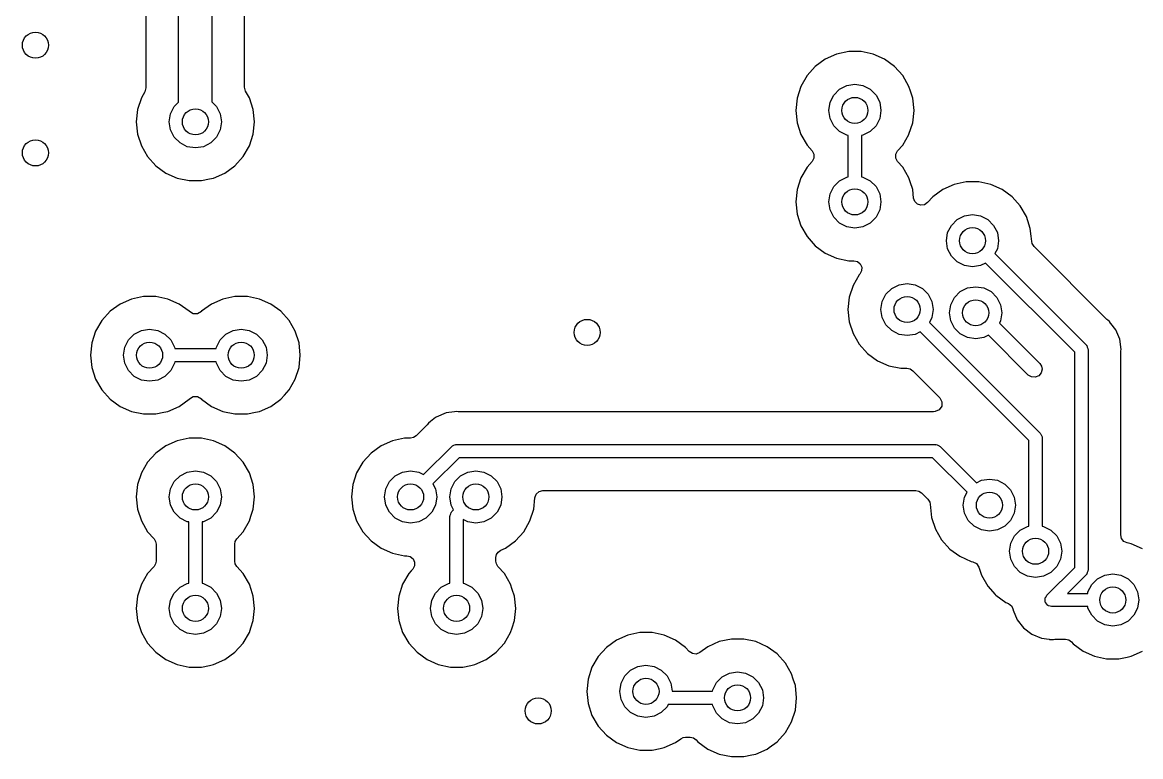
# Model space of a CAD drawing. Extents: x 5.05 to 8.3, y -4.1 to -1.1.
# Drawn here: x 6.321 to 6.995, y -3.065 to -2.622 of the extents above; entities that cross this region are included whole.
import ezdxf

# ---------------------------------------------------------------- set-up
doc = ezdxf.new("R2010")
doc.units = 0
doc.header["$MEASUREMENT"] = 0
doc.layers.add('BLACK', color=7, linetype='CONTINUOUS')

msp = doc.modelspace()

# ---------------------------------------------------------------- linework, layer by layer
at = {"layer": 'BLACK', "linetype": 'CONTINUOUS'}
for p, q in [((6.41506, -2.67021), (6.41506, -2.53662)), ((6.43506, -2.53662), (6.43506, -2.66993)), ((6.39535, -2.54539), (6.39535, -2.66154)), ((6.45476, -2.66106), (6.45476, -2.54539)), ((6.81182, -2.64125), (6.80501, -2.64428)), ((6.81911, -2.6397), (6.81182, -2.64125)), ((6.82656, -2.6397), (6.81911, -2.6397)), ((6.81911, -2.6397), (6.81911, -2.6397)), ((6.83385, -2.64125), (6.82656, -2.6397)), ((6.82656, -2.6397), (6.82656, -2.6397)), ((6.84066, -2.64428), (6.83385, -2.64125)), ((6.79898, -2.64866), (6.79399, -2.6542)), ((6.80501, -2.64428), (6.79898, -2.64866)), ((6.84669, -2.64866), (6.84066, -2.64428)), ((6.85167, -2.6542), (6.84669, -2.64866)), ((6.79399, -2.6542), (6.79027, -2.66065)), ((6.8554, -2.66065), (6.85167, -2.6542)), ((6.39535, -2.66154), (6.3947, -2.66398)), ((6.45542, -2.66351), (6.45476, -2.66106)), ((6.79027, -2.66065), (6.78797, -2.66774)), ((6.81009, -2.6659), (6.81358, -2.66241)), ((6.81358, -2.66241), (6.81797, -2.66018)), ((6.81797, -2.66018), (6.82283, -2.65941)), ((6.82283, -2.65941), (6.8277, -2.66018)), ((6.8277, -2.66018), (6.83209, -2.66241)), ((6.83209, -2.66241), (6.83558, -2.6659)), ((6.85633, -2.66351), (6.8554, -2.66065)), ((6.39263, -2.66757), (6.39033, -2.67466)), ((6.3947, -2.66398), (6.39263, -2.66757)), ((6.43506, -2.66993), (6.43794, -2.67281)), ((6.45776, -2.66757), (6.45542, -2.66351)), ((6.46007, -2.67466), (6.45776, -2.66757)), ((6.45776, -2.66757), (6.45776, -2.66757)), ((6.78797, -2.66774), (6.78719, -2.67515)), ((6.80786, -2.67029), (6.81009, -2.6659)), ((6.83558, -2.6659), (6.83781, -2.67029)), ((6.8577, -2.66774), (6.85633, -2.66351)), ((6.85848, -2.67515), (6.8577, -2.66774)), ((6.39033, -2.67466), (6.38955, -2.68207)), ((6.41022, -2.6772), (6.41246, -2.67281)), ((6.41246, -2.67281), (6.41506, -2.67021)), ((6.43794, -2.67281), (6.44017, -2.6772)), ((6.46084, -2.68207), (6.46007, -2.67466)), ((6.78719, -2.67515), (6.78797, -2.68257)), ((6.80709, -2.67515), (6.80786, -2.67029)), ((6.80786, -2.68002), (6.80709, -2.67515)), ((6.83781, -2.67029), (6.83858, -2.67515)), ((6.83858, -2.67515), (6.83781, -2.68002)), ((6.8577, -2.68257), (6.85848, -2.67515)), ((6.38955, -2.68207), (6.39033, -2.68948)), ((6.40945, -2.68207), (6.41022, -2.6772)), ((6.41022, -2.68693), (6.40945, -2.68207)), ((6.44017, -2.6772), (6.44094, -2.68207)), ((6.44094, -2.68207), (6.44017, -2.68693)), ((6.46007, -2.68948), (6.46084, -2.68207)), ((6.78797, -2.68257), (6.79027, -2.68965)), ((6.81009, -2.68441), (6.80786, -2.68002)), ((6.83781, -2.68002), (6.83558, -2.68441)), ((6.85546, -2.68948), (6.8577, -2.68257)), ((6.39033, -2.68948), (6.39263, -2.69657)), ((6.41246, -2.69132), (6.41022, -2.68693)), ((6.44017, -2.68693), (6.43794, -2.69132)), ((6.45776, -2.69657), (6.46007, -2.68948)), ((6.79027, -2.68965), (6.79399, -2.69611)), ((6.81358, -2.68789), (6.81009, -2.68441)), ((6.81797, -2.69013), (6.81358, -2.68789)), ((6.81883, -2.69027), (6.81797, -2.69013)), ((6.81883, -2.71524), (6.81883, -2.69027)), ((6.8277, -2.69013), (6.82683, -2.69027)), ((6.82683, -2.69027), (6.82683, -2.71524)), ((6.83209, -2.68789), (6.8277, -2.69013)), ((6.83558, -2.68441), (6.83209, -2.68789)), ((6.85167, -2.69611), (6.8554, -2.68965)), ((6.8554, -2.68965), (6.85546, -2.68948)), ((6.39263, -2.69657), (6.39636, -2.70302)), ((6.41594, -2.69481), (6.41246, -2.69132)), ((6.42033, -2.69704), (6.41594, -2.69481)), ((6.4252, -2.69781), (6.42033, -2.69704)), ((6.43006, -2.69704), (6.4252, -2.69781)), ((6.43445, -2.69481), (6.43006, -2.69704)), ((6.43794, -2.69132), (6.43445, -2.69481)), ((6.45404, -2.70302), (6.45776, -2.69657)), ((6.79399, -2.69611), (6.79704, -2.69949)), ((6.84863, -2.69949), (6.85167, -2.69611)), ((6.39636, -2.70302), (6.40134, -2.70856)), ((6.44905, -2.70856), (6.45404, -2.70302)), ((6.79704, -2.69949), (6.79815, -2.70157)), ((6.79815, -2.70157), (6.79815, -2.70394)), ((6.84752, -2.70157), (6.84863, -2.69949)), ((6.84752, -2.70394), (6.84752, -2.70157)), ((6.40134, -2.70856), (6.40737, -2.71294)), ((6.44302, -2.71294), (6.44905, -2.70856)), ((6.79399, -2.7094), (6.79027, -2.71586)), ((6.79704, -2.70602), (6.79399, -2.7094)), ((6.79815, -2.70394), (6.79704, -2.70602)), ((6.84863, -2.70602), (6.84752, -2.70394)), ((6.85167, -2.7094), (6.84863, -2.70602)), ((6.8554, -2.71586), (6.85167, -2.7094)), ((6.40737, -2.71294), (6.41418, -2.71597)), ((6.41418, -2.71597), (6.42147, -2.71752)), ((6.42892, -2.71752), (6.43378, -2.71649)), ((6.43378, -2.71649), (6.43621, -2.71597)), ((6.43621, -2.71597), (6.44302, -2.71294)), ((6.79027, -2.71586), (6.78797, -2.72295)), ((6.81358, -2.71762), (6.81797, -2.71538)), ((6.81797, -2.71538), (6.81883, -2.71524)), ((6.82683, -2.71524), (6.8277, -2.71538)), ((6.8277, -2.71538), (6.83209, -2.71762)), ((6.85619, -2.71829), (6.8554, -2.71586)), ((6.42147, -2.71752), (6.42147, -2.71752)), ((6.42147, -2.71752), (6.42892, -2.71752)), ((6.42892, -2.71752), (6.42892, -2.71752)), ((6.78797, -2.72295), (6.78719, -2.73036)), ((6.80786, -2.72549), (6.81009, -2.7211)), ((6.81009, -2.7211), (6.81358, -2.71762)), ((6.83209, -2.71762), (6.83558, -2.7211)), ((6.83558, -2.7211), (6.83781, -2.72549)), ((6.8577, -2.72295), (6.85619, -2.71829)), ((6.85824, -2.72802), (6.8577, -2.72295)), ((6.87593, -2.72287), (6.8699, -2.72725)), ((6.88273, -2.71984), (6.87593, -2.72287)), ((6.89002, -2.71829), (6.88273, -2.71984)), ((6.89748, -2.71829), (6.89002, -2.71829)), ((6.89002, -2.71829), (6.89002, -2.71829)), ((6.90477, -2.71984), (6.89748, -2.71829)), ((6.89748, -2.71829), (6.89748, -2.71829)), ((6.91157, -2.72287), (6.90477, -2.71984)), ((6.9176, -2.72725), (6.91157, -2.72287)), ((6.78719, -2.73036), (6.78797, -2.73777)), ((6.80709, -2.73036), (6.80786, -2.72549)), ((6.80786, -2.73522), (6.80709, -2.73036)), ((6.83781, -2.72549), (6.83858, -2.73036)), ((6.83858, -2.73036), (6.83781, -2.73522)), ((6.85897, -2.73013), (6.85824, -2.72802)), ((6.86056, -2.73169), (6.85897, -2.73013)), ((6.8699, -2.72725), (6.86672, -2.73078)), ((6.92259, -2.73279), (6.9176, -2.72725)), ((6.81009, -2.73961), (6.80786, -2.73522)), ((6.83781, -2.73522), (6.83558, -2.73961)), ((6.86268, -2.73238), (6.86056, -2.73169)), ((6.86489, -2.73205), (6.86268, -2.73238)), ((6.86672, -2.73078), (6.86489, -2.73205)), ((6.92632, -2.73924), (6.92259, -2.73279)), ((6.78797, -2.73777), (6.79027, -2.74486)), ((6.81358, -2.7431), (6.81009, -2.73961)), ((6.81797, -2.74534), (6.81358, -2.7431)), ((6.83209, -2.7431), (6.8277, -2.74534)), ((6.83558, -2.73961), (6.83209, -2.7431)), ((6.88101, -2.74449), (6.88449, -2.741)), ((6.88449, -2.741), (6.88888, -2.73877)), ((6.88888, -2.73877), (6.89375, -2.73799)), ((6.89375, -2.73799), (6.89862, -2.73877)), ((6.89862, -2.73877), (6.90301, -2.741)), ((6.90301, -2.741), (6.90649, -2.74449)), ((6.92714, -2.74177), (6.92632, -2.73924)), ((6.92862, -2.74633), (6.92714, -2.74177)), ((6.79027, -2.74486), (6.79399, -2.75131)), ((6.82283, -2.74611), (6.81797, -2.74534)), ((6.8277, -2.74534), (6.82283, -2.74611)), ((6.878, -2.75374), (6.87877, -2.74888)), ((6.87877, -2.74888), (6.88101, -2.74449)), ((6.90649, -2.74449), (6.90873, -2.74888)), ((6.90873, -2.74888), (6.9095, -2.75374)), ((6.92911, -2.75104), (6.92862, -2.74633)), ((6.79399, -2.75131), (6.79898, -2.75685)), ((6.79898, -2.75685), (6.80501, -2.76123)), ((6.87877, -2.75861), (6.878, -2.75374)), ((6.9095, -2.75374), (6.90873, -2.75861)), ((6.92945, -2.75425), (6.92911, -2.75104)), ((6.92955, -2.75424), (6.92945, -2.75425)), ((6.92969, -2.75549), (6.92955, -2.75424)), ((6.93084, -2.75731), (6.92969, -2.75549)), ((6.97483, -2.8013), (6.93084, -2.75731)), ((6.80501, -2.76123), (6.81182, -2.76426)), ((6.81182, -2.76426), (6.81911, -2.76581)), ((6.88101, -2.763), (6.87877, -2.75861)), ((6.88449, -2.76648), (6.88101, -2.763)), ((6.90873, -2.75861), (6.90722, -2.76156)), ((6.90722, -2.76156), (6.96222, -2.81656)), ((6.81911, -2.76581), (6.82219, -2.76581)), ((6.82219, -2.76581), (6.82436, -2.76632)), ((6.82436, -2.76632), (6.82608, -2.76774)), ((6.82608, -2.76774), (6.82698, -2.76978)), ((6.82698, -2.76978), (6.82689, -2.77201)), ((6.88888, -2.76872), (6.88449, -2.76648)), ((6.89375, -2.76949), (6.88888, -2.76872)), ((6.89862, -2.76872), (6.89375, -2.76949)), ((6.90157, -2.76722), (6.89862, -2.76872)), ((6.9554, -2.82104), (6.90157, -2.76722)), ((6.82549, -2.77432), (6.82176, -2.78078)), ((6.82582, -2.77396), (6.82549, -2.77432)), ((6.82689, -2.77201), (6.82582, -2.77396)), ((6.82176, -2.78078), (6.81946, -2.78786)), ((6.84159, -2.78602), (6.84507, -2.78254)), ((6.84507, -2.78254), (6.84946, -2.7803)), ((6.84946, -2.7803), (6.85433, -2.77953)), ((6.85433, -2.77953), (6.8592, -2.7803)), ((6.8592, -2.7803), (6.86359, -2.78254)), ((6.86359, -2.78254), (6.86707, -2.78602)), ((6.88293, -2.78799), (6.88641, -2.7845)), ((6.88641, -2.7845), (6.8908, -2.78227)), ((6.8908, -2.78227), (6.89567, -2.7815)), ((6.89567, -2.7815), (6.90054, -2.78227)), ((6.90054, -2.78227), (6.90493, -2.7845)), ((6.90493, -2.7845), (6.90841, -2.78799)), ((6.38658, -2.78893), (6.37977, -2.79196)), ((6.39387, -2.78738), (6.38658, -2.78893)), ((6.40132, -2.78738), (6.39387, -2.78738)), ((6.39387, -2.78738), (6.39387, -2.78738)), ((6.40861, -2.78893), (6.40132, -2.78738)), ((6.40132, -2.78738), (6.40132, -2.78738)), ((6.41542, -2.79196), (6.40861, -2.78893)), ((6.44178, -2.78893), (6.43498, -2.79196)), ((6.44907, -2.78738), (6.44178, -2.78893)), ((6.45653, -2.78738), (6.44907, -2.78738)), ((6.44907, -2.78738), (6.44907, -2.78738)), ((6.46382, -2.78893), (6.45653, -2.78738)), ((6.45653, -2.78738), (6.45653, -2.78738)), ((6.47062, -2.79196), (6.46382, -2.78893)), ((6.81946, -2.78786), (6.81868, -2.79528)), ((6.83858, -2.79528), (6.83935, -2.79041)), ((6.83935, -2.79041), (6.84159, -2.78602)), ((6.86707, -2.78602), (6.86931, -2.79041)), ((6.86931, -2.79041), (6.87008, -2.79528)), ((6.88069, -2.79238), (6.88293, -2.78799)), ((6.90841, -2.78799), (6.91065, -2.79238)), ((6.37374, -2.79634), (6.36875, -2.80188)), ((6.37977, -2.79196), (6.37374, -2.79634)), ((6.42145, -2.79634), (6.41542, -2.79196)), ((6.42157, -2.79648), (6.42145, -2.79634)), ((6.42385, -2.7979), (6.42157, -2.79648)), ((6.42654, -2.7979), (6.42385, -2.7979)), ((6.42882, -2.79648), (6.42654, -2.7979)), ((6.42895, -2.79634), (6.42882, -2.79648)), ((6.43498, -2.79196), (6.42895, -2.79634)), ((6.47665, -2.79634), (6.47062, -2.79196)), ((6.48164, -2.80188), (6.47665, -2.79634)), ((6.81868, -2.79528), (6.81946, -2.80269)), ((6.83935, -2.80014), (6.83858, -2.79528)), ((6.87008, -2.79528), (6.86931, -2.80014)), ((6.87992, -2.79724), (6.88069, -2.79238)), ((6.88069, -2.80211), (6.87992, -2.79724)), ((6.91065, -2.79238), (6.91142, -2.79724)), ((6.91142, -2.79724), (6.91065, -2.80211)), ((6.36875, -2.80188), (6.36503, -2.80834)), ((6.48537, -2.80834), (6.48164, -2.80188)), ((6.81946, -2.80269), (6.82176, -2.80977)), ((6.84159, -2.80453), (6.83935, -2.80014)), ((6.84507, -2.80802), (6.84159, -2.80453)), ((6.86931, -2.80014), (6.8678, -2.80309)), ((6.8678, -2.80309), (6.9346, -2.86989)), ((6.88293, -2.8065), (6.88069, -2.80211)), ((6.91065, -2.80211), (6.90995, -2.80347)), ((6.90995, -2.80347), (6.93426, -2.82778)), ((6.97531, -2.80172), (6.97483, -2.8013)), ((6.9763, -2.80248), (6.97531, -2.80172)), ((6.97706, -2.80347), (6.9763, -2.80248)), ((6.97726, -2.80372), (6.97706, -2.80347)), ((6.97706, -2.80347), (6.97706, -2.80347)), ((6.97706, -2.80347), (6.97706, -2.80347)), ((6.9801, -2.80743), (6.97726, -2.80372)), ((6.97726, -2.80372), (6.97726, -2.80372)), ((6.36503, -2.80834), (6.36273, -2.81542)), ((6.38485, -2.81358), (6.38834, -2.81009)), ((6.38834, -2.81009), (6.39273, -2.80786)), ((6.39273, -2.80786), (6.39759, -2.80709)), ((6.39759, -2.80709), (6.40246, -2.80786)), ((6.40246, -2.80786), (6.40685, -2.81009)), ((6.40685, -2.81009), (6.41033, -2.81358)), ((6.44006, -2.81358), (6.44354, -2.81009)), ((6.44354, -2.81009), (6.44793, -2.80786)), ((6.44793, -2.80786), (6.4528, -2.80709)), ((6.4528, -2.80709), (6.45767, -2.80786)), ((6.45767, -2.80786), (6.46206, -2.81009)), ((6.46206, -2.81009), (6.46554, -2.81358)), ((6.48767, -2.81542), (6.48537, -2.80834)), ((6.48537, -2.80834), (6.48537, -2.80834)), ((6.82176, -2.80977), (6.82549, -2.81623)), ((6.84946, -2.81025), (6.84507, -2.80802)), ((6.85433, -2.81102), (6.84946, -2.81025)), ((6.8592, -2.81025), (6.85433, -2.81102)), ((6.86215, -2.80875), (6.8592, -2.81025)), ((6.92777, -2.87437), (6.86215, -2.80875)), ((6.88641, -2.80998), (6.88293, -2.8065)), ((6.8908, -2.81222), (6.88641, -2.80998)), ((6.90336, -2.81078), (6.90054, -2.81222)), ((6.92736, -2.83478), (6.90336, -2.81078)), ((6.98249, -2.8132), (6.9801, -2.80743)), ((6.36273, -2.81542), (6.36195, -2.82283)), ((6.38185, -2.82283), (6.38262, -2.81797)), ((6.38262, -2.81797), (6.38485, -2.81358)), ((6.41033, -2.81358), (6.41257, -2.81797)), ((6.41257, -2.81797), (6.41271, -2.81883)), ((6.43768, -2.81883), (6.43782, -2.81797)), ((6.43782, -2.81797), (6.44006, -2.81358)), ((6.46554, -2.81358), (6.46778, -2.81797)), ((6.46778, -2.81797), (6.46855, -2.82283)), ((6.48845, -2.82283), (6.48767, -2.81542)), ((6.82549, -2.81623), (6.83048, -2.82177)), ((6.89567, -2.81299), (6.8908, -2.81222)), ((6.90054, -2.81222), (6.89567, -2.81299)), ((6.96222, -2.81656), (6.96237, -2.81685)), ((6.96237, -2.81685), (6.96263, -2.81704)), ((6.96263, -2.81704), (6.96292, -2.81793)), ((6.96292, -2.81793), (6.96335, -2.81876)), ((6.9833, -2.81939), (6.98249, -2.8132)), ((6.36195, -2.82283), (6.36273, -2.83025)), ((6.38262, -2.8277), (6.38185, -2.82283)), ((6.41271, -2.81883), (6.43768, -2.81883)), ((6.46855, -2.82283), (6.46778, -2.8277)), ((6.48767, -2.83025), (6.48845, -2.82283)), ((6.83048, -2.82177), (6.83651, -2.82615)), ((6.9554, -2.95088), (6.9554, -2.82104)), ((6.96335, -2.81876), (6.9633, -2.81908)), ((6.9633, -2.81908), (6.9634, -2.81939)), ((6.9634, -2.81939), (6.9634, -2.95253)), ((6.9831, -2.82126), (6.98314, -2.82062)), ((6.9831, -2.83478), (6.9831, -2.82126)), ((6.98314, -2.82062), (6.98319, -2.82028)), ((6.98319, -2.82028), (6.9833, -2.81939)), ((6.36273, -2.83025), (6.36503, -2.83733)), ((6.38485, -2.83209), (6.38262, -2.8277)), ((6.41257, -2.8277), (6.41033, -2.83209)), ((6.41271, -2.82683), (6.41257, -2.8277)), ((6.43768, -2.82683), (6.41271, -2.82683)), ((6.43782, -2.8277), (6.43768, -2.82683)), ((6.44006, -2.83209), (6.43782, -2.8277)), ((6.46778, -2.8277), (6.46554, -2.83209)), ((6.48537, -2.83733), (6.48767, -2.83025)), ((6.83651, -2.82615), (6.84331, -2.82918)), ((6.84331, -2.82918), (6.8506, -2.83073)), ((6.8506, -2.83073), (6.8506, -2.83073)), ((6.8506, -2.83073), (6.85424, -2.83073)), ((6.85424, -2.83073), (6.85611, -2.8311)), ((6.85611, -2.8311), (6.85769, -2.83216)), ((6.93426, -2.82778), (6.93532, -2.82936)), ((6.93569, -2.83133), (6.93516, -2.83354)), ((6.93532, -2.82936), (6.93569, -2.83123)), ((6.93569, -2.83123), (6.93569, -2.83133)), ((6.36503, -2.83733), (6.36875, -2.84379)), ((6.38834, -2.83558), (6.38485, -2.83209)), ((6.39273, -2.83781), (6.38834, -2.83558)), ((6.39759, -2.83858), (6.39273, -2.83781)), ((6.40246, -2.83781), (6.39759, -2.83858)), ((6.40685, -2.83558), (6.40246, -2.83781)), ((6.41033, -2.83209), (6.40685, -2.83558)), ((6.44354, -2.83558), (6.44006, -2.83209)), ((6.44793, -2.83781), (6.44354, -2.83558)), ((6.4528, -2.83858), (6.44793, -2.83781)), ((6.45767, -2.83781), (6.4528, -2.83858)), ((6.46206, -2.83558), (6.45767, -2.83781)), ((6.46554, -2.83209), (6.46206, -2.83558)), ((6.48164, -2.84379), (6.48537, -2.83733)), ((6.85769, -2.83216), (6.87405, -2.84852)), ((6.9293, -2.83597), (6.92736, -2.83478)), ((6.93157, -2.83615), (6.9293, -2.83597)), ((6.93368, -2.83528), (6.93157, -2.83615)), ((6.93516, -2.83354), (6.93368, -2.83528)), ((6.9831, -2.93128), (6.9831, -2.83478)), ((6.36875, -2.84379), (6.37374, -2.84933)), ((6.47887, -2.84686), (6.48164, -2.84379)), ((6.37374, -2.84933), (6.37977, -2.85371)), ((6.41542, -2.85371), (6.42145, -2.84933)), ((6.42145, -2.84933), (6.42157, -2.84919)), ((6.42157, -2.84919), (6.42385, -2.84777)), ((6.42385, -2.84777), (6.42654, -2.84777)), ((6.42654, -2.84777), (6.42882, -2.84919)), ((6.42882, -2.84919), (6.42895, -2.84933)), ((6.42895, -2.84933), (6.43498, -2.85371)), ((6.47062, -2.85371), (6.47587, -2.8499)), ((6.47587, -2.8499), (6.47665, -2.84933)), ((6.47665, -2.84933), (6.47887, -2.84686)), ((6.87405, -2.84852), (6.87536, -2.85087)), ((6.87536, -2.85087), (6.87523, -2.85354)), ((6.37977, -2.85371), (6.38658, -2.85674)), ((6.38658, -2.85674), (6.39387, -2.85829)), ((6.39387, -2.85829), (6.39387, -2.85829)), ((6.39387, -2.85829), (6.40132, -2.85829)), ((6.40132, -2.85829), (6.40618, -2.85725)), ((6.40132, -2.85829), (6.40132, -2.85829)), ((6.40618, -2.85725), (6.40861, -2.85674)), ((6.40861, -2.85674), (6.41542, -2.85371)), ((6.43498, -2.85371), (6.44178, -2.85674)), ((6.44178, -2.85674), (6.44907, -2.85829)), ((6.44907, -2.85829), (6.44907, -2.85829)), ((6.44907, -2.85829), (6.45653, -2.85829)), ((6.45653, -2.85829), (6.46139, -2.85725)), ((6.45653, -2.85829), (6.45653, -2.85829)), ((6.46139, -2.85725), (6.46382, -2.85674)), ((6.46382, -2.85674), (6.47062, -2.85371)), ((6.5764, -2.85761), (6.57033, -2.86012)), ((6.58135, -2.85696), (6.5764, -2.85761)), ((6.58146, -2.85694), (6.58135, -2.85696)), ((6.58135, -2.85696), (6.58135, -2.85696)), ((6.58258, -2.8568), (6.58146, -2.85694)), ((6.58371, -2.85694), (6.58258, -2.8568)), ((6.58382, -2.85696), (6.58371, -2.85694)), ((6.58446, -2.857), (6.58382, -2.85696)), ((6.86951, -2.857), (6.58446, -2.857)), ((6.87015, -2.85696), (6.86951, -2.857)), ((6.87124, -2.85681), (6.87015, -2.85696)), ((6.8737, -2.85575), (6.87124, -2.85681)), ((6.87523, -2.85354), (6.8737, -2.85575)), ((6.5645, -2.86527), (6.55832, -2.87144)), ((6.56492, -2.86479), (6.5645, -2.86527)), ((6.56568, -2.8638), (6.56492, -2.86479)), ((6.56705, -2.86275), (6.56568, -2.8638)), ((6.56999, -2.86049), (6.56705, -2.86275)), ((6.56705, -2.86275), (6.56705, -2.86275)), ((6.57033, -2.86012), (6.56999, -2.86049)), ((6.55832, -2.87144), (6.55674, -2.8725)), ((6.9346, -2.86989), (6.93475, -2.87018)), ((6.93475, -2.87018), (6.93501, -2.87037)), ((6.93501, -2.87037), (6.9353, -2.87126)), ((6.9353, -2.87126), (6.93572, -2.87209)), ((6.93572, -2.87209), (6.93567, -2.87241)), ((6.40737, -2.87745), (6.40134, -2.88184)), ((6.41418, -2.87442), (6.40737, -2.87745)), ((6.42147, -2.87287), (6.41418, -2.87442)), ((6.42892, -2.87287), (6.42147, -2.87287)), ((6.42147, -2.87287), (6.42147, -2.87287)), ((6.43621, -2.87442), (6.42892, -2.87287)), ((6.42892, -2.87287), (6.42892, -2.87287)), ((6.44302, -2.87745), (6.43621, -2.87442)), ((6.44905, -2.88184), (6.44302, -2.87745)), ((6.53714, -2.87745), (6.53111, -2.88184)), ((6.54395, -2.87442), (6.53714, -2.87745)), ((6.55123, -2.87287), (6.54395, -2.87442)), ((6.55487, -2.87287), (6.55123, -2.87287)), ((6.55674, -2.8725), (6.55487, -2.87287)), ((6.56278, -2.89485), (6.57975, -2.87788)), ((6.57975, -2.87788), (6.58004, -2.87773)), ((6.58004, -2.87773), (6.58023, -2.87747)), ((6.58023, -2.87747), (6.58112, -2.87718)), ((6.58112, -2.87718), (6.58196, -2.87675)), ((6.58196, -2.87675), (6.58228, -2.8768)), ((6.58228, -2.8768), (6.58258, -2.8767)), ((6.58258, -2.8767), (6.87139, -2.8767)), ((6.87139, -2.8767), (6.87169, -2.8768)), ((6.87169, -2.8768), (6.87201, -2.87675)), ((6.87201, -2.87675), (6.87285, -2.87718)), ((6.87285, -2.87718), (6.87374, -2.87747)), ((6.87374, -2.87747), (6.87393, -2.87773)), ((6.87393, -2.87773), (6.87421, -2.87788)), ((6.87421, -2.87788), (6.89613, -2.89979)), ((6.92777, -2.92598), (6.92777, -2.87437)), ((6.93567, -2.87241), (6.93577, -2.87272)), ((6.93577, -2.87272), (6.93577, -2.92598)), ((6.40134, -2.88184), (6.39636, -2.88737)), ((6.45404, -2.88737), (6.44905, -2.88184)), ((6.53111, -2.88184), (6.52612, -2.88737)), ((6.58424, -2.8847), (6.56844, -2.90051)), ((6.86973, -2.8847), (6.58424, -2.8847)), ((6.89047, -2.90545), (6.86973, -2.8847)), ((6.39636, -2.88737), (6.39263, -2.89383)), ((6.42033, -2.89335), (6.4252, -2.89258)), ((6.4252, -2.89258), (6.43006, -2.89335)), ((6.45776, -2.89383), (6.45404, -2.88737)), ((6.52612, -2.88737), (6.5224, -2.89383)), ((6.55009, -2.89335), (6.55496, -2.89258)), ((6.55496, -2.89258), (6.55983, -2.89335)), ((6.58945, -2.89335), (6.59431, -2.89258)), ((6.59431, -2.89258), (6.59918, -2.89335)), ((6.39263, -2.89383), (6.39033, -2.90092)), ((6.41022, -2.90346), (6.41246, -2.89907)), ((6.41246, -2.89907), (6.41594, -2.89559)), ((6.41594, -2.89559), (6.42033, -2.89335)), ((6.43006, -2.89335), (6.43445, -2.89559)), ((6.43445, -2.89559), (6.43794, -2.89907)), ((6.43794, -2.89907), (6.44017, -2.90346)), ((6.46007, -2.90092), (6.45776, -2.89383)), ((6.45776, -2.89383), (6.45776, -2.89383)), ((6.5224, -2.89383), (6.52009, -2.90092)), ((6.53998, -2.90346), (6.54222, -2.89907)), ((6.54222, -2.89907), (6.5457, -2.89559)), ((6.5457, -2.89559), (6.55009, -2.89335)), ((6.55983, -2.89335), (6.56278, -2.89485)), ((6.57933, -2.90346), (6.58157, -2.89907)), ((6.58157, -2.89907), (6.58506, -2.89559)), ((6.58506, -2.89559), (6.58945, -2.89335)), ((6.59918, -2.89335), (6.60357, -2.89559)), ((6.60357, -2.89559), (6.60705, -2.89907)), ((6.60705, -2.89907), (6.60929, -2.90346)), ((6.89613, -2.89979), (6.89908, -2.89829)), ((6.89908, -2.89829), (6.90395, -2.89752)), ((6.90395, -2.89752), (6.90881, -2.89829)), ((6.90881, -2.89829), (6.9132, -2.90053)), ((6.39033, -2.90092), (6.38955, -2.90833)), ((6.40945, -2.90833), (6.41022, -2.90346)), ((6.44017, -2.90346), (6.44094, -2.90833)), ((6.46084, -2.90833), (6.46007, -2.90092)), ((6.52009, -2.90092), (6.51931, -2.90833)), ((6.53921, -2.90833), (6.53998, -2.90346)), ((6.56844, -2.90051), (6.56994, -2.90346)), ((6.56994, -2.90346), (6.57071, -2.90833)), ((6.57856, -2.90833), (6.57933, -2.90346)), ((6.60929, -2.90346), (6.61006, -2.90833)), ((6.63072, -2.90656), (6.63248, -2.90498)), ((6.63248, -2.90498), (6.63477, -2.90441)), ((6.63477, -2.90441), (6.85955, -2.90441)), ((6.85955, -2.90441), (6.86141, -2.90478)), ((6.86141, -2.90478), (6.863, -2.90584)), ((6.863, -2.90584), (6.86686, -2.9097)), ((6.88897, -2.9084), (6.89047, -2.90545)), ((6.9132, -2.90053), (6.91669, -2.90401)), ((6.91669, -2.90401), (6.91893, -2.9084)), ((6.38955, -2.90833), (6.39033, -2.91574)), ((6.41022, -2.91319), (6.40945, -2.90833)), ((6.44094, -2.90833), (6.44017, -2.91319)), ((6.46007, -2.91574), (6.46084, -2.90833)), ((6.46084, -2.90833), (6.46084, -2.90833)), ((6.51931, -2.90833), (6.52009, -2.91574)), ((6.53998, -2.91319), (6.53921, -2.90833)), ((6.57071, -2.90833), (6.56994, -2.91319)), ((6.57933, -2.91319), (6.57856, -2.90833)), ((6.61006, -2.90833), (6.60929, -2.91319)), ((6.62918, -2.91574), (6.62991, -2.90878)), ((6.62991, -2.90878), (6.63072, -2.90656)), ((6.86686, -2.9097), (6.86801, -2.91152)), ((6.86801, -2.91152), (6.86815, -2.91277)), ((6.86815, -2.91277), (6.86825, -2.91276)), ((6.86825, -2.91276), (6.86908, -2.92068)), ((6.8882, -2.91327), (6.88897, -2.9084)), ((6.91893, -2.9084), (6.9197, -2.91327)), ((6.39033, -2.91574), (6.39263, -2.92283)), ((6.41246, -2.91758), (6.41022, -2.91319)), ((6.41594, -2.92107), (6.41246, -2.91758)), ((6.43794, -2.91758), (6.43445, -2.92107)), ((6.44017, -2.91319), (6.43794, -2.91758)), ((6.45872, -2.91989), (6.46007, -2.91574)), ((6.52009, -2.91574), (6.5224, -2.92283)), ((6.54222, -2.91758), (6.53998, -2.91319)), ((6.5457, -2.92107), (6.54222, -2.91758)), ((6.5677, -2.91758), (6.56422, -2.92107)), ((6.56994, -2.91319), (6.5677, -2.91758)), ((6.57873, -2.91934), (6.57915, -2.9185)), ((6.57878, -2.91965), (6.57873, -2.91934)), ((6.57915, -2.9185), (6.57944, -2.91761)), ((6.58084, -2.91614), (6.57933, -2.91319)), ((6.57944, -2.91761), (6.5797, -2.91742)), ((6.5797, -2.91742), (6.57985, -2.91713)), ((6.57985, -2.91713), (6.58084, -2.91614)), ((6.60705, -2.91758), (6.60357, -2.92107)), ((6.60929, -2.91319), (6.60705, -2.91758)), ((6.62688, -2.92283), (6.62918, -2.91574)), ((6.88897, -2.91813), (6.8882, -2.91327)), ((6.89121, -2.92252), (6.88897, -2.91813)), ((6.91893, -2.91813), (6.91669, -2.92252)), ((6.9197, -2.91327), (6.91893, -2.91813)), ((6.39263, -2.92283), (6.39636, -2.92928)), ((6.42033, -2.9233), (6.41594, -2.92107)), ((6.4212, -2.92344), (6.42033, -2.9233)), ((6.4212, -2.96042), (6.4212, -2.92344)), ((6.43006, -2.9233), (6.4292, -2.92344)), ((6.4292, -2.92344), (6.4292, -2.96042)), ((6.43445, -2.92107), (6.43006, -2.9233)), ((6.45404, -2.92928), (6.45776, -2.92283)), ((6.45776, -2.92283), (6.45872, -2.91989)), ((6.5224, -2.92283), (6.52612, -2.92928)), ((6.55009, -2.9233), (6.5457, -2.92107)), ((6.55496, -2.92407), (6.55009, -2.9233)), ((6.55983, -2.9233), (6.55496, -2.92407)), ((6.56422, -2.92107), (6.55983, -2.9233)), ((6.57868, -2.91996), (6.57878, -2.91965)), ((6.57868, -2.96042), (6.57868, -2.91996)), ((6.58945, -2.9233), (6.58668, -2.92189)), ((6.58668, -2.92189), (6.58668, -2.96042)), ((6.59431, -2.92407), (6.58945, -2.9233)), ((6.59918, -2.9233), (6.59431, -2.92407)), ((6.60357, -2.92107), (6.59918, -2.9233)), ((6.62315, -2.92928), (6.62688, -2.92283)), ((6.86908, -2.92068), (6.87138, -2.92777)), ((6.89469, -2.92601), (6.89121, -2.92252)), ((6.89908, -2.92824), (6.89469, -2.92601)), ((6.9132, -2.92601), (6.90881, -2.92824)), ((6.91669, -2.92252), (6.9132, -2.92601)), ((6.92252, -2.92835), (6.92691, -2.92611)), ((6.92691, -2.92611), (6.92777, -2.92598)), ((6.93577, -2.92598), (6.93664, -2.92611)), ((6.93664, -2.92611), (6.94103, -2.92835)), ((6.39636, -2.92928), (6.40024, -2.93359)), ((6.45016, -2.93359), (6.45404, -2.92928)), ((6.52612, -2.92928), (6.53111, -2.93482)), ((6.61816, -2.93482), (6.62315, -2.92928)), ((6.87138, -2.92777), (6.87511, -2.93422)), ((6.90395, -2.92901), (6.89908, -2.92824)), ((6.90881, -2.92824), (6.90395, -2.92901)), ((6.9168, -2.93623), (6.91903, -2.93184)), ((6.91903, -2.93184), (6.92252, -2.92835)), ((6.94103, -2.92835), (6.94451, -2.93184)), ((6.94451, -2.93184), (6.94675, -2.93623)), ((6.98359, -2.93342), (6.9831, -2.93128)), ((6.40024, -2.93359), (6.40117, -2.93511)), ((6.40117, -2.93511), (6.40149, -2.93686)), ((6.40149, -2.93686), (6.40149, -2.947)), ((6.4489, -2.93686), (6.44923, -2.93511)), ((6.4489, -2.947), (6.4489, -2.93686)), ((6.44923, -2.93511), (6.45016, -2.93359)), ((6.53111, -2.93482), (6.53714, -2.9392)), ((6.53714, -2.9392), (6.54395, -2.94223)), ((6.60928, -2.94047), (6.61214, -2.9392)), ((6.61214, -2.9392), (6.61816, -2.93482)), ((6.87511, -2.93422), (6.88009, -2.93976)), ((6.88009, -2.93976), (6.88612, -2.94414)), ((6.91603, -2.94109), (6.9168, -2.93623)), ((6.94675, -2.93623), (6.94752, -2.94109)), ((6.98498, -2.93513), (6.98359, -2.93342)), ((6.98697, -2.93606), (6.98498, -2.93513)), ((6.98936, -2.93657), (6.98697, -2.93606)), ((6.99617, -2.9396), (6.98936, -2.93657)), ((6.98936, -2.93657), (6.98936, -2.93657)), ((6.98936, -2.93657), (6.98936, -2.93657)), ((6.54395, -2.94223), (6.55123, -2.94378)), ((6.55123, -2.94378), (6.5526, -2.94378)), ((6.5526, -2.94378), (6.55477, -2.94429)), ((6.55477, -2.94429), (6.55648, -2.94571)), ((6.55648, -2.94571), (6.55739, -2.94775)), ((6.60638, -2.94493), (6.60674, -2.9431)), ((6.60638, -2.947), (6.60638, -2.94493)), ((6.60674, -2.9431), (6.60775, -2.94154)), ((6.60775, -2.94154), (6.60928, -2.94047)), ((6.88612, -2.94414), (6.89293, -2.94717)), ((6.9168, -2.94596), (6.91603, -2.94109)), ((6.91903, -2.95035), (6.9168, -2.94596)), ((6.94675, -2.94596), (6.94451, -2.95035)), ((6.94752, -2.94109), (6.94675, -2.94596)), ((6.40024, -2.95027), (6.39636, -2.95458)), ((6.40117, -2.94875), (6.40024, -2.95027)), ((6.40149, -2.947), (6.40117, -2.94875)), ((6.44923, -2.94875), (6.4489, -2.947)), ((6.45016, -2.95027), (6.44923, -2.94875)), ((6.45404, -2.95458), (6.45016, -2.95027)), ((6.55532, -2.95293), (6.55384, -2.95458)), ((6.55622, -2.95193), (6.55532, -2.95293)), ((6.5573, -2.94997), (6.55622, -2.95193)), ((6.55739, -2.94775), (6.5573, -2.94997)), ((6.60671, -2.94875), (6.60638, -2.947)), ((6.60764, -2.95027), (6.60671, -2.94875)), ((6.61152, -2.95458), (6.60764, -2.95027)), ((6.89293, -2.94717), (6.89293, -2.94717)), ((6.89293, -2.94717), (6.89293, -2.94717)), ((6.89293, -2.94717), (6.89398, -2.94739)), ((6.89398, -2.94739), (6.89623, -2.94854)), ((6.89623, -2.94854), (6.8976, -2.95066)), ((6.8976, -2.95066), (6.89921, -2.95559)), ((6.92252, -2.95383), (6.91903, -2.95035)), ((6.93863, -2.96764), (6.9554, -2.95088)), ((6.94451, -2.95035), (6.94103, -2.95383)), ((6.96335, -2.95316), (6.96292, -2.95399)), ((6.9634, -2.95253), (6.9633, -2.95284)), ((6.9633, -2.95284), (6.96335, -2.95316)), ((6.39636, -2.95458), (6.39263, -2.96103)), ((6.45776, -2.96103), (6.45404, -2.95458)), ((6.55384, -2.95458), (6.55011, -2.96103)), ((6.61524, -2.96103), (6.61152, -2.95458)), ((6.89921, -2.95559), (6.90293, -2.96205)), ((6.92691, -2.95607), (6.92252, -2.95383)), ((6.93177, -2.95684), (6.92691, -2.95607)), ((6.93664, -2.95607), (6.93177, -2.95684)), ((6.94103, -2.95383), (6.93664, -2.95607)), ((6.96222, -2.95536), (6.95111, -2.96647)), ((6.96237, -2.95507), (6.96222, -2.95536)), ((6.96263, -2.95488), (6.96237, -2.95507)), ((6.96292, -2.95399), (6.96263, -2.95488)), ((6.96561, -2.96122), (6.96909, -2.95773)), ((6.96909, -2.95773), (6.97348, -2.9555)), ((6.97348, -2.9555), (6.97835, -2.95472)), ((6.97835, -2.95472), (6.98321, -2.9555)), ((6.98321, -2.9555), (6.9876, -2.95773)), ((6.9876, -2.95773), (6.99109, -2.96122)), ((6.39263, -2.96103), (6.39033, -2.96812)), ((6.41022, -2.97067), (6.41246, -2.96628)), ((6.41246, -2.96628), (6.41594, -2.96279)), ((6.41594, -2.96279), (6.42033, -2.96055)), ((6.42033, -2.96055), (6.4212, -2.96042)), ((6.4292, -2.96042), (6.43006, -2.96055)), ((6.43006, -2.96055), (6.43445, -2.96279)), ((6.43445, -2.96279), (6.43794, -2.96628)), ((6.43794, -2.96628), (6.44017, -2.97067)), ((6.45879, -2.9642), (6.45776, -2.96103)), ((6.46007, -2.96812), (6.45879, -2.9642)), ((6.55011, -2.96103), (6.54781, -2.96812)), ((6.5677, -2.97067), (6.56994, -2.96628)), ((6.56994, -2.96628), (6.57342, -2.96279)), ((6.57342, -2.96279), (6.57781, -2.96055)), ((6.57781, -2.96055), (6.57868, -2.96042)), ((6.58668, -2.96042), (6.58754, -2.96055)), ((6.58754, -2.96055), (6.59193, -2.96279)), ((6.59193, -2.96279), (6.59542, -2.96628)), ((6.59542, -2.96628), (6.59765, -2.97067)), ((6.61627, -2.9642), (6.61524, -2.96103)), ((6.61755, -2.96812), (6.61627, -2.9642)), ((6.90293, -2.96205), (6.90751, -2.96713)), ((6.95111, -2.96647), (6.96323, -2.96647)), ((6.96323, -2.96647), (6.96337, -2.96561)), ((6.96337, -2.96561), (6.96561, -2.96122)), ((6.99109, -2.96122), (6.99332, -2.96561)), ((6.99332, -2.96561), (6.99409, -2.97047)), ((6.39033, -2.96812), (6.38955, -2.97553)), ((6.40945, -2.97553), (6.41022, -2.97067)), ((6.44017, -2.97067), (6.44094, -2.97553)), ((6.46084, -2.97553), (6.46007, -2.96812)), ((6.54781, -2.96812), (6.54703, -2.97553)), ((6.56693, -2.97553), (6.5677, -2.97067)), ((6.59765, -2.97067), (6.59843, -2.97553)), ((6.61833, -2.97553), (6.61755, -2.96812)), ((6.90751, -2.96713), (6.90792, -2.96758)), ((6.90792, -2.96758), (6.91395, -2.97196)), ((6.91395, -2.97196), (6.91548, -2.97265)), ((6.91548, -2.97265), (6.91741, -2.97419)), ((6.93751, -2.96985), (6.93765, -2.96956)), ((6.93765, -2.97077), (6.93751, -2.96985)), ((6.93765, -2.96924), (6.9382, -2.96848)), ((6.93765, -2.96956), (6.93765, -2.96924)), ((6.93765, -2.97171), (6.93765, -2.97077)), ((6.93784, -2.97197), (6.93765, -2.97171)), ((6.93789, -2.97229), (6.93784, -2.97197)), ((6.93855, -2.97295), (6.93789, -2.97229)), ((6.9382, -2.96848), (6.93863, -2.96764)), ((6.9391, -2.97371), (6.93855, -2.97295)), ((6.99409, -2.97047), (6.99332, -2.97534)), ((6.38955, -2.97553), (6.39033, -2.98294)), ((6.41022, -2.9804), (6.40945, -2.97553)), ((6.44094, -2.97553), (6.44017, -2.9804)), ((6.46007, -2.98294), (6.46084, -2.97553)), ((6.54703, -2.97553), (6.54781, -2.98294)), ((6.5677, -2.9804), (6.56693, -2.97553)), ((6.59843, -2.97553), (6.59765, -2.9804)), ((6.61755, -2.98294), (6.61833, -2.97553)), ((6.91741, -2.97419), (6.91834, -2.97647)), ((6.91834, -2.97647), (6.91836, -2.97666)), ((6.91836, -2.97666), (6.92075, -2.98243)), ((6.93941, -2.97381), (6.9391, -2.97371)), ((6.93964, -2.97404), (6.93941, -2.97381)), ((6.94057, -2.97418), (6.93964, -2.97404)), ((6.94146, -2.97447), (6.94057, -2.97418)), ((6.96323, -2.97447), (6.94146, -2.97447)), ((6.96337, -2.97534), (6.96323, -2.97447)), ((6.96561, -2.97973), (6.96337, -2.97534)), ((6.96909, -2.98321), (6.96561, -2.97973)), ((6.99109, -2.97973), (6.9876, -2.98321)), ((6.99332, -2.97534), (6.99109, -2.97973)), ((6.39033, -2.98294), (6.39263, -2.99003)), ((6.41246, -2.98479), (6.41022, -2.9804)), ((6.41594, -2.98827), (6.41246, -2.98479)), ((6.43794, -2.98479), (6.43445, -2.98827)), ((6.44017, -2.9804), (6.43794, -2.98479)), ((6.45862, -2.98738), (6.46007, -2.98294)), ((6.54781, -2.98294), (6.55011, -2.99003)), ((6.56994, -2.98479), (6.5677, -2.9804)), ((6.57342, -2.98827), (6.56994, -2.98479)), ((6.59542, -2.98479), (6.59193, -2.98827)), ((6.59765, -2.9804), (6.59542, -2.98479)), ((6.6161, -2.98738), (6.61755, -2.98294)), ((6.92075, -2.98243), (6.92075, -2.98243)), ((6.92075, -2.98243), (6.92455, -2.98738)), ((6.97348, -2.98545), (6.96909, -2.98321)), ((6.97835, -2.98622), (6.97348, -2.98545)), ((6.98321, -2.98545), (6.97835, -2.98622)), ((6.9876, -2.98321), (6.98321, -2.98545)), ((6.39263, -2.99003), (6.39636, -2.99648)), ((6.42033, -2.99051), (6.41594, -2.98827)), ((6.4252, -2.99128), (6.42033, -2.99051)), ((6.43006, -2.99051), (6.4252, -2.99128)), ((6.43445, -2.98827), (6.43006, -2.99051)), ((6.45404, -2.99648), (6.45776, -2.99003)), ((6.45776, -2.99003), (6.45862, -2.98738)), ((6.55011, -2.99003), (6.55384, -2.99648)), ((6.57781, -2.99051), (6.57342, -2.98827)), ((6.58268, -2.99128), (6.57781, -2.99051)), ((6.58754, -2.99051), (6.58268, -2.99128)), ((6.59193, -2.98827), (6.58754, -2.99051)), ((6.61152, -2.99648), (6.61524, -2.99003)), ((6.61524, -2.99003), (6.6161, -2.98738)), ((6.68585, -2.99169), (6.67905, -2.99472)), ((6.69314, -2.99014), (6.68585, -2.99169)), ((6.7006, -2.99014), (6.69314, -2.99014)), ((6.69314, -2.99014), (6.69314, -2.99014)), ((6.70789, -2.99169), (6.7006, -2.99014)), ((6.7006, -2.99014), (6.7006, -2.99014)), ((6.71469, -2.99472), (6.70789, -2.99169)), ((6.92455, -2.98738), (6.9295, -2.99118)), ((6.9295, -2.99118), (6.93527, -2.99357)), ((6.93527, -2.99357), (6.9399, -2.99418)), ((6.39636, -2.99648), (6.40134, -3.00202)), ((6.44905, -3.00202), (6.45404, -2.99648)), ((6.55384, -2.99648), (6.55882, -3.00202)), ((6.60653, -3.00202), (6.61152, -2.99648)), ((6.67302, -2.9991), (6.66803, -3.00464)), ((6.67905, -2.99472), (6.67302, -2.9991)), ((6.72072, -2.9991), (6.71469, -2.99472)), ((6.72289, -3.00151), (6.72072, -2.9991)), ((6.73425, -2.99866), (6.72939, -3.00219)), ((6.74106, -2.99562), (6.73425, -2.99866)), ((6.74835, -2.99407), (6.74106, -2.99562)), ((6.7558, -2.99407), (6.74835, -2.99407)), ((6.74835, -2.99407), (6.74835, -2.99407)), ((6.76309, -2.99562), (6.7558, -2.99407)), ((6.7558, -2.99407), (6.7558, -2.99407)), ((6.7699, -2.99866), (6.76309, -2.99562)), ((6.77593, -3.00304), (6.7699, -2.99866)), ((6.9399, -2.99418), (6.94022, -2.99422)), ((6.94022, -2.99422), (6.94022, -2.99422)), ((6.94022, -2.99422), (6.94146, -2.99438)), ((6.94146, -2.99438), (6.94269, -2.99422)), ((6.94269, -2.99422), (6.94333, -2.99418)), ((6.94333, -2.99418), (6.94981, -2.99418)), ((6.94981, -2.99418), (6.9518, -2.9946)), ((6.9518, -2.9946), (6.95344, -2.99579)), ((6.95344, -2.99579), (6.95449, -2.99696)), ((6.95449, -2.99696), (6.96052, -3.00134)), ((6.40134, -3.00202), (6.40737, -3.0064)), ((6.40737, -3.0064), (6.41418, -3.00943)), ((6.43621, -3.00943), (6.44302, -3.0064)), ((6.44302, -3.0064), (6.44905, -3.00202)), ((6.44302, -3.0064), (6.44302, -3.0064)), ((6.55882, -3.00202), (6.56485, -3.0064)), ((6.56485, -3.0064), (6.57166, -3.00943)), ((6.59369, -3.00943), (6.6005, -3.0064)), ((6.6005, -3.0064), (6.60653, -3.00202)), ((6.6005, -3.0064), (6.6005, -3.0064)), ((6.66803, -3.00464), (6.6643, -3.01109)), ((6.72485, -3.00283), (6.72289, -3.00151)), ((6.7272, -3.00307), (6.72485, -3.00283)), ((6.72939, -3.00219), (6.7272, -3.00307)), ((6.78091, -3.00857), (6.77593, -3.00304)), ((6.96052, -3.00134), (6.96733, -3.00438)), ((6.96733, -3.00438), (6.97462, -3.00593)), ((6.97462, -3.00593), (6.97462, -3.00593)), ((6.97462, -3.00593), (6.98207, -3.00593)), ((6.98207, -3.00593), (6.98693, -3.00489)), ((6.98207, -3.00593), (6.98207, -3.00593)), ((6.98693, -3.00489), (6.98936, -3.00438)), ((6.98936, -3.00438), (6.99617, -3.00134)), ((6.41418, -3.00943), (6.42147, -3.01098)), ((6.42147, -3.01098), (6.42147, -3.01098)), ((6.42147, -3.01098), (6.42892, -3.01098)), ((6.42892, -3.01098), (6.43378, -3.00995)), ((6.42892, -3.01098), (6.42892, -3.01098)), ((6.43378, -3.00995), (6.43621, -3.00943)), ((6.57166, -3.00943), (6.57895, -3.01098)), ((6.57895, -3.01098), (6.57895, -3.01098)), ((6.57895, -3.01098), (6.5864, -3.01098)), ((6.5864, -3.01098), (6.59126, -3.00995)), ((6.5864, -3.01098), (6.5864, -3.01098)), ((6.59126, -3.00995), (6.59369, -3.00943)), ((6.6643, -3.01109), (6.662, -3.01818)), ((6.68413, -3.01633), (6.68761, -3.01285)), ((6.68761, -3.01285), (6.692, -3.01061)), ((6.692, -3.01061), (6.69687, -3.00984)), ((6.69687, -3.00984), (6.70174, -3.01061)), ((6.70174, -3.01061), (6.70613, -3.01285)), ((6.70613, -3.01285), (6.70961, -3.01633)), ((6.74721, -3.01455), (6.75207, -3.01378)), ((6.75207, -3.01378), (6.75694, -3.01455)), ((6.78464, -3.01503), (6.78091, -3.00857)), ((6.662, -3.01818), (6.66122, -3.02559)), ((6.68189, -3.02072), (6.68413, -3.01633)), ((6.70961, -3.01633), (6.71185, -3.02072)), ((6.7371, -3.02466), (6.73933, -3.02027)), ((6.73933, -3.02027), (6.74282, -3.01679)), ((6.74282, -3.01679), (6.74721, -3.01455)), ((6.75694, -3.01455), (6.76133, -3.01679)), ((6.76133, -3.01679), (6.76482, -3.02027)), ((6.76482, -3.02027), (6.76705, -3.02466)), ((6.78566, -3.01818), (6.78464, -3.01503)), ((6.78694, -3.02212), (6.78566, -3.01818)), ((6.66122, -3.02559), (6.662, -3.033)), ((6.68112, -3.02559), (6.68189, -3.02072)), ((6.68189, -3.03046), (6.68112, -3.02559)), ((6.71185, -3.02072), (6.71261, -3.02553)), ((6.71261, -3.02553), (6.73696, -3.02553)), ((6.73696, -3.02553), (6.7371, -3.02466)), ((6.76705, -3.02466), (6.76782, -3.02953)), ((6.78772, -3.02953), (6.78694, -3.02212)), ((6.662, -3.033), (6.6643, -3.04009)), ((6.68413, -3.03485), (6.68189, -3.03046)), ((6.71028, -3.03353), (6.70961, -3.03485)), ((6.73696, -3.03353), (6.71028, -3.03353)), ((6.7371, -3.03439), (6.73696, -3.03353)), ((6.76782, -3.02953), (6.76705, -3.03439)), ((6.78694, -3.03694), (6.78772, -3.02953)), ((6.6643, -3.04009), (6.66803, -3.04654)), ((6.68761, -3.03833), (6.68413, -3.03485)), ((6.692, -3.04057), (6.68761, -3.03833)), ((6.69687, -3.04134), (6.692, -3.04057)), ((6.70174, -3.04057), (6.69687, -3.04134)), ((6.70613, -3.03833), (6.70174, -3.04057)), ((6.70961, -3.03485), (6.70613, -3.03833)), ((6.73933, -3.03878), (6.7371, -3.03439)), ((6.74282, -3.04227), (6.73933, -3.03878)), ((6.76482, -3.03878), (6.76133, -3.04227)), ((6.76705, -3.03439), (6.76482, -3.03878)), ((6.78464, -3.04403), (6.78694, -3.03694)), ((6.66803, -3.04654), (6.67302, -3.05208)), ((6.74721, -3.0445), (6.74282, -3.04227)), ((6.75207, -3.04528), (6.74721, -3.0445)), ((6.75694, -3.0445), (6.75207, -3.04528)), ((6.76133, -3.04227), (6.75694, -3.0445)), ((6.78091, -3.05048), (6.78464, -3.04403)), ((6.67302, -3.05208), (6.67905, -3.05646)), ((6.71469, -3.05646), (6.71786, -3.05416)), ((6.71786, -3.05416), (6.71922, -3.05347)), ((6.71922, -3.05347), (6.72073, -3.05323)), ((6.72073, -3.05323), (6.72354, -3.05323)), ((6.72354, -3.05323), (6.72552, -3.05365)), ((6.72552, -3.05365), (6.72717, -3.05485)), ((6.77593, -3.05602), (6.7776, -3.05416)), ((6.7776, -3.05416), (6.78091, -3.05048)), ((6.67905, -3.05646), (6.68585, -3.05949)), ((6.68585, -3.05949), (6.69314, -3.06104)), ((6.69314, -3.06104), (6.69314, -3.06104)), ((6.69314, -3.06104), (6.7006, -3.06104)), ((6.7006, -3.06104), (6.70546, -3.06001)), ((6.7006, -3.06104), (6.7006, -3.06104)), ((6.70546, -3.06001), (6.70789, -3.05949)), ((6.70789, -3.05949), (6.71469, -3.05646)), ((6.72717, -3.05485), (6.72822, -3.05602)), ((6.72822, -3.05602), (6.73425, -3.0604)), ((6.73425, -3.0604), (6.74106, -3.06343)), ((6.76309, -3.06343), (6.7699, -3.0604)), ((6.7699, -3.0604), (6.77115, -3.05949)), ((6.77115, -3.05949), (6.77593, -3.05602)), ((6.74106, -3.06343), (6.74835, -3.06498)), ((6.74835, -3.06498), (6.74835, -3.06498)), ((6.74835, -3.06498), (6.7558, -3.06498)), ((6.7558, -3.06498), (6.76066, -3.06395)), ((6.7558, -3.06498), (6.7558, -3.06498)), ((6.76066, -3.06395), (6.76309, -3.06343))]:
    msp.add_line(p, q, dxfattribs=at)
at = {"layer": 'BLACK'}
for centre in [(6.32874, -2.63583), (6.82283, -2.67515), (6.4252, -2.68207), (6.32874, -2.70079), (6.82283, -2.73036), (6.89375, -2.75374), (6.85433, -2.79528), (6.89567, -2.79724), (6.66142, -2.80906), (6.39759, -2.82283), (6.4528, -2.82283), (6.4252, -2.90833), (6.55496, -2.90833), (6.59431, -2.90833), (6.90395, -2.91327), (6.93177, -2.94109), (6.97835, -2.97047), (6.4252, -2.97553), (6.58268, -2.97553), (6.69687, -3.02559), (6.75207, -3.02953), (6.63189, -3.0374)]:
    msp.add_circle(centre, 0.00787, dxfattribs=at)

doc.saveas('drawing.dxf')
